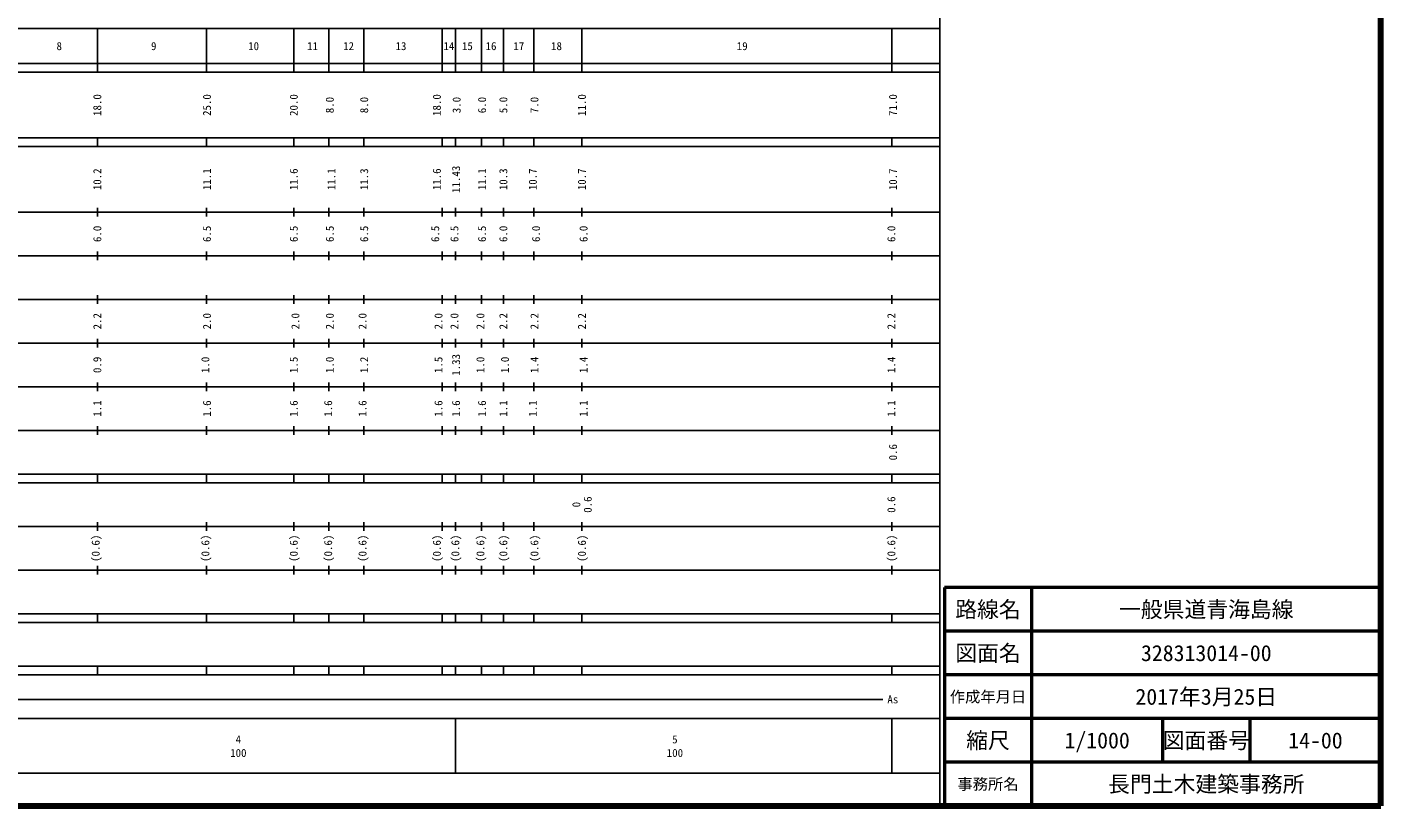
# Model space of a CAD drawing. Units: millimetres, scale not verified. Extents: x 40000 to 680000, y 20000 to 380000.
# Drawn here: x 369898 to 680000, y 20000 to 198357 of the extents above; entities that cross this region are included whole.
import ezdxf
from ezdxf.enums import TextEntityAlignment as Align

# ---------------------------------------------------------------- set-up
doc = ezdxf.new("R2010")
doc.units = ezdxf.units.MM
doc.header["$LTSCALE"] = 1000
for name, color, linetype, lineweight in [('M-TTL', 2, 'Continuous', 140), ('M-TTL-BAND', 7, 'Continuous', 25), ('M-TTL-FRAM', 2, 'Continuous', 50), ('M-TTL-LINE', 7, 'Continuous', 50), ('M-TTL-TXT', 7, 'Continuous', 13)]:
    doc.layers.add(name, color=color, linetype=linetype, lineweight=lineweight)
doc.styles.add('ＭＳ ゴシック', font='')
doc.styles.get('ＭＳ ゴシック').set_extended_font_data('MS Gothic')

msp = doc.modelspace()

# ---------------------------------------------------------------- linework, layer by layer
at = {"layer": 'M-TTL'}
for p, q in [((680000, 20000), (680000, 380000)), ((40000, 20000), (680000, 20000))]:
    msp.add_line(p, q, dxfattribs=at)
at = {"layer": 'M-TTL-BAND'}
for p, q in [((579000, 20000), (579000, 370000)), ((68000, 198000), (579000, 198000)), ((386000, 198000), (386000, 188000)), ((411000, 198000), (411000, 188000)), ((431000, 198000), (431000, 188000)), ((439000, 198000), (439000, 188000)), ((447000, 198000), (447000, 188000)), ((465000, 198000), (465000, 188000)), ((468000, 198000), (468000, 188000)), ((474000, 198000), (474000, 188000)), ((479000, 198000), (479000, 188000)), ((486000, 198000), (486000, 188000)), ((497000, 198000), (497000, 188000)), ((568000, 198000), (568000, 188000)), ((40000, 190000), (579000, 190000)), ((40000, 188000), (579000, 188000)), ((40000, 173000), (579000, 173000)), ((40000, 171000), (579000, 171000)), ((386000, 173000), (386000, 171000)), ((411000, 173000), (411000, 171000)), ((431000, 173000), (431000, 171000)), ((439000, 173000), (439000, 171000)), ((447000, 173000), (447000, 171000)), ((465000, 173000), (465000, 171000)), ((468000, 171000), (468000, 173000)), ((474000, 173000), (474000, 171000)), ((479000, 173000), (479000, 171000)), ((486000, 173000), (486000, 171000)), ((497000, 173000), (497000, 171000)), ((568000, 171000), (568000, 173000)), ((40000, 156000), (579000, 156000)), ((386000, 157000), (386000, 155000)), ((411000, 157000), (411000, 155000)), ((431000, 157000), (431000, 155000)), ((439000, 157000), (439000, 155000)), ((447000, 157000), (447000, 155000)), ((465000, 157000), (465000, 155000)), ((468000, 155000), (468000, 157000)), ((474000, 157000), (474000, 155000)), ((479000, 157000), (479000, 155000)), ((486000, 157000), (486000, 155000)), ((497000, 157000), (497000, 155000)), ((568000, 155000), (568000, 157000)), ((46000, 146000), (579000, 146000)), ((386000, 147000), (386000, 145000)), ((411000, 147000), (411000, 145000)), ((431000, 147000), (431000, 145000)), ((439000, 147000), (439000, 145000)), ((447000, 147000), (447000, 145000)), ((465000, 147000), (465000, 145000)), ((468000, 145000), (468000, 147000)), ((474000, 147000), (474000, 145000)), ((479000, 147000), (479000, 145000)), ((486000, 147000), (486000, 145000)), ((497000, 147000), (497000, 145000)), ((568000, 145000), (568000, 147000)), ((386000, 137000), (386000, 135000)), ((411000, 137000), (411000, 135000)), ((431000, 137000), (431000, 135000)), ((439000, 137000), (439000, 135000)), ((447000, 137000), (447000, 135000)), ((465000, 137000), (465000, 135000)), ((468000, 135000), (468000, 137000)), ((474000, 137000), (474000, 135000)), ((479000, 137000), (479000, 135000)), ((486000, 137000), (486000, 135000)), ((497000, 137000), (497000, 135000)), ((568000, 135000), (568000, 137000)), ((52000, 136000), (579000, 136000)), ((46000, 126000), (579000, 126000)), ((386000, 127000), (386000, 125000)), ((411000, 127000), (411000, 125000)), ((431000, 127000), (431000, 125000)), ((439000, 127000), (439000, 125000)), ((447000, 127000), (447000, 125000)), ((465000, 127000), (465000, 125000)), ((468000, 125000), (468000, 127000)), ((474000, 127000), (474000, 125000)), ((479000, 127000), (479000, 125000)), ((486000, 127000), (486000, 125000)), ((497000, 127000), (497000, 125000)), ((568000, 125000), (568000, 127000)), ((52000, 116000), (579000, 116000)), ((386000, 117000), (386000, 115000)), ((411000, 117000), (411000, 115000)), ((431000, 117000), (431000, 115000)), ((439000, 117000), (439000, 115000)), ((447000, 117000), (447000, 115000)), ((465000, 117000), (465000, 115000)), ((468000, 115000), (468000, 117000)), ((474000, 117000), (474000, 115000)), ((479000, 117000), (479000, 115000)), ((486000, 117000), (486000, 115000)), ((497000, 117000), (497000, 115000)), ((568000, 115000), (568000, 117000)), ((46000, 106000), (579000, 106000)), ((386000, 107000), (386000, 105000)), ((411000, 107000), (411000, 105000)), ((431000, 107000), (431000, 105000)), ((439000, 107000), (439000, 105000)), ((447000, 107000), (447000, 105000)), ((465000, 107000), (465000, 105000)), ((468000, 105000), (468000, 107000)), ((474000, 107000), (474000, 105000)), ((479000, 107000), (479000, 105000)), ((486000, 107000), (486000, 105000)), ((497000, 107000), (497000, 105000)), ((568000, 105000), (568000, 107000)), ((40000, 96000), (579000, 96000)), ((40000, 94000), (579000, 94000)), ((386000, 96000), (386000, 94000)), ((411000, 96000), (411000, 94000)), ((431000, 96000), (431000, 94000)), ((439000, 96000), (439000, 94000)), ((447000, 96000), (447000, 94000)), ((465000, 96000), (465000, 94000)), ((468000, 94000), (468000, 96000)), ((474000, 96000), (474000, 94000)), ((479000, 96000), (479000, 94000)), ((486000, 96000), (486000, 94000)), ((497000, 96000), (497000, 94000)), ((568000, 94000), (568000, 96000)), ((49000, 84000), (579000, 84000)), ((386000, 85000), (386000, 83000)), ((411000, 85000), (411000, 83000)), ((431000, 85000), (431000, 83000)), ((439000, 85000), (439000, 83000)), ((447000, 85000), (447000, 83000)), ((465000, 85000), (465000, 83000)), ((468000, 83000), (468000, 85000)), ((474000, 85000), (474000, 83000)), ((479000, 85000), (479000, 83000)), ((486000, 85000), (486000, 83000)), ((497000, 85000), (497000, 83000)), ((568000, 83000), (568000, 85000)), ((386000, 75000), (386000, 73000)), ((411000, 75000), (411000, 73000)), ((431000, 75000), (431000, 73000)), ((439000, 75000), (439000, 73000)), ((447000, 75000), (447000, 73000)), ((465000, 75000), (465000, 73000)), ((468000, 73000), (468000, 75000)), ((474000, 75000), (474000, 73000)), ((479000, 75000), (479000, 73000)), ((486000, 75000), (486000, 73000)), ((497000, 75000), (497000, 73000)), ((568000, 73000), (568000, 75000)), ((40000, 74000), (579000, 74000)), ((40000, 64000), (579000, 64000)), ((386000, 64000), (386000, 62000)), ((411000, 64000), (411000, 62000)), ((431000, 64000), (431000, 62000)), ((439000, 64000), (439000, 62000)), ((447000, 64000), (447000, 62000)), ((465000, 64000), (465000, 62000)), ((468000, 62000), (468000, 64000)), ((474000, 64000), (474000, 62000)), ((479000, 64000), (479000, 62000)), ((486000, 64000), (486000, 62000)), ((497000, 64000), (497000, 62000)), ((568000, 62000), (568000, 64000)), ((40000, 62000), (579000, 62000)), ((40000, 52000), (579000, 52000)), ((40000, 50000), (579000, 50000)), ((386000, 52000), (386000, 50000)), ((411000, 52000), (411000, 50000)), ((431000, 52000), (431000, 50000)), ((439000, 52000), (439000, 50000)), ((447000, 52000), (447000, 50000)), ((465000, 52000), (465000, 50000)), ((468000, 50000), (468000, 52000)), ((474000, 52000), (474000, 50000)), ((479000, 52000), (479000, 50000)), ((486000, 52000), (486000, 50000)), ((497000, 52000), (497000, 50000)), ((568000, 50000), (568000, 52000)), ((70805, 44406), (565903, 44406)), ((40000, 40000), (579000, 40000)), ((468000, 40000), (468000, 27500)), ((568000, 40000), (568000, 27500)), ((68000, 27500), (579000, 27500))]:
    msp.add_line(p, q, dxfattribs=at)
at = {"layer": 'M-TTL-FRAM'}
for p, q in [((680000, 70000), (580000, 70000)), ((580000, 70000), (580000, 20000))]:
    msp.add_line(p, q, dxfattribs=at)
at = {"layer": 'M-TTL-LINE'}
for p, q in [((600000, 70000), (600000, 20000)), ((680000, 60000), (580000, 60000)), ((680000, 50000), (580000, 50000)), ((680000, 40000), (580000, 40000)), ((630000, 40000), (630000, 30000)), ((650000, 40000), (650000, 30000)), ((680000, 30000), (580000, 30000))]:
    msp.add_line(p, q, dxfattribs=at)

# ---------------------------------------------------------------- texts
at = {"layer": 'M-TTL-BAND', "style": 'ＭＳ ゴシック'}
for s, p in [('8', (377267, 194000)), ('9', (398913, 194000)), ('10', (421789, 194000)), ('11', (435289, 194000)), ('12', (443539, 194000)), ('13', (455540, 194000)), ('14', (466518, 194000)), ('15', (470754, 194000)), ('16', (476166, 194000)), ('17', (482541, 194000)), ('18', (491166, 194000)), ('19', (533704, 194000)), ('As', (568201, 44406)), ('4', (418288, 35238)), ('5', (518288, 35238)), ('100', (418288, 32131)), ('100', (518288, 32131))]:
    msp.add_text(s, height=1833, dxfattribs=at).set_placement(p, align=Align.MIDDLE_CENTER)
for s, p in [('18.0', (385975, 180500)), ('25.0', (411101, 180500)), ('20.0', (430976, 180500)), ('8.0', (439227, 180500)), ('8.0', (447102, 180500)), ('18.0', (463751, 180500)), ('3.0', (468278, 180500)), ('6.0', (474103, 180500)), ('5.0', (478978, 180500)), ('7.0', (486103, 180500)), ('11.0', (496979, 180500)), ('71.0', (568231, 180500)), ('10.2', (385975, 163500)), ('11.1', (411101, 163500)), ('11.6', (430976, 163500)), ('11.1', (439602, 163500)), ('11.3', (447102, 163500)), ('11.6', (463751, 163500)), ('11.43', (468151, 163500)), ('11.1', (474103, 163500)), ('10.3', (478978, 163500)), ('10.7', (485728, 163500)), ('10.7', (496979, 163500)), ('10.7', (568231, 163500)), ('6.0', (385975, 151000)), ('6.5', (411101, 151000)), ('6.5', (430976, 151000)), ('6.5', (439227, 151000)), ('6.5', (447102, 151000)), ('6.5', (463376, 151000)), ('6.5', (467776, 151000)), ('6.5', (474103, 151000)), ('6.0', (478978, 151000)), ('6.0', (486478, 151000)), ('6.0', (497354, 151000)), ('6.0', (567856, 151000)), ('2.2', (385975, 131000)), ('2.0', (411101, 131000)), ('2.0', (431351, 131000)), ('2.0', (439227, 131000)), ('2.0', (446727, 131000)), ('2.0', (464127, 131000)), ('2.0', (467776, 131000)), ('2.0', (473728, 131000)), ('2.2', (478978, 131000)), ('2.2', (486103, 131000)), ('2.2', (496979, 131000)), ('2.2', (567856, 131000)), ('0.9', (385975, 121000)), ('1.0', (410726, 121000)), ('1.5', (430976, 121000)), ('1.0', (439227, 121000)), ('1.2', (447102, 121000)), ('1.5', (464127, 121000)), ('1.33', (468151, 121000)), ('1.0', (473728, 121000)), ('1.0', (479353, 121000)), ('1.4', (486103, 121000)), ('1.4', (497354, 121000)), ('1.4', (567856, 121000)), ('1.1', (385975, 111000)), ('1.6', (411101, 111000)), ('1.6', (430976, 111000)), ('1.6', (438852, 111000)), ('1.6', (446727, 111000)), ('1.6', (464127, 111000)), ('1.6', (468151, 111000)), ('1.6', (474103, 111000)), ('1.1', (478978, 111000)), ('1.1', (485728, 111000)), ('1.1', (497354, 111000)), ('1.1', (567856, 111000)), ('0.6', (568231, 101000)), ('0.6', (498315, 89000)), ('0.6', (567856, 89000)), ('0', (495691, 89000)), ('(0.6)', (385600, 79000)), ('(0.6)', (410726, 79000)), ('(0.6)', (430976, 79000)), ('(0.6)', (438852, 79000)), ('(0.6)', (446727, 79000)), ('(0.6)', (463751, 79000)), ('(0.6)', (467978, 79000)), ('(0.6)', (473728, 79000)), ('(0.6)', (478978, 79000)), ('(0.6)', (486103, 79000)), ('(0.6)', (496979, 79000)), ('(0.6)', (567856, 79000))]:
    msp.add_text(s, height=1833, rotation=90, dxfattribs=at).set_placement(p, align=Align.MIDDLE_CENTER)
at = {"layer": 'M-TTL-TXT', "style": 'ＭＳ ゴシック'}
for s, height, p in [('路線名', 3666, (590000, 65000)), ('一般県道青海島線', 3666, (640000, 65000)), ('図面名', 3666, (590000, 55000)), ('328313014-00', 3666, (640000, 55000)), ('作成年月日', 2566, (590000, 45000)), ('2017年3月25日', 3666, (640000, 45000)), ('縮尺', 3666, (590000, 35000)), ('図面番号', 3666, (640000, 35000)), ('1/1000', 3666, (615000, 35000)), ('14-00', 3666, (665000, 35000)), ('事務所名', 2566, (590000, 25000)), ('長門土木建築事務所', 3666, (640000, 25000))]:
    msp.add_text(s, height=height, dxfattribs=at).set_placement(p, align=Align.MIDDLE_CENTER)

doc.saveas('drawing.dxf')
